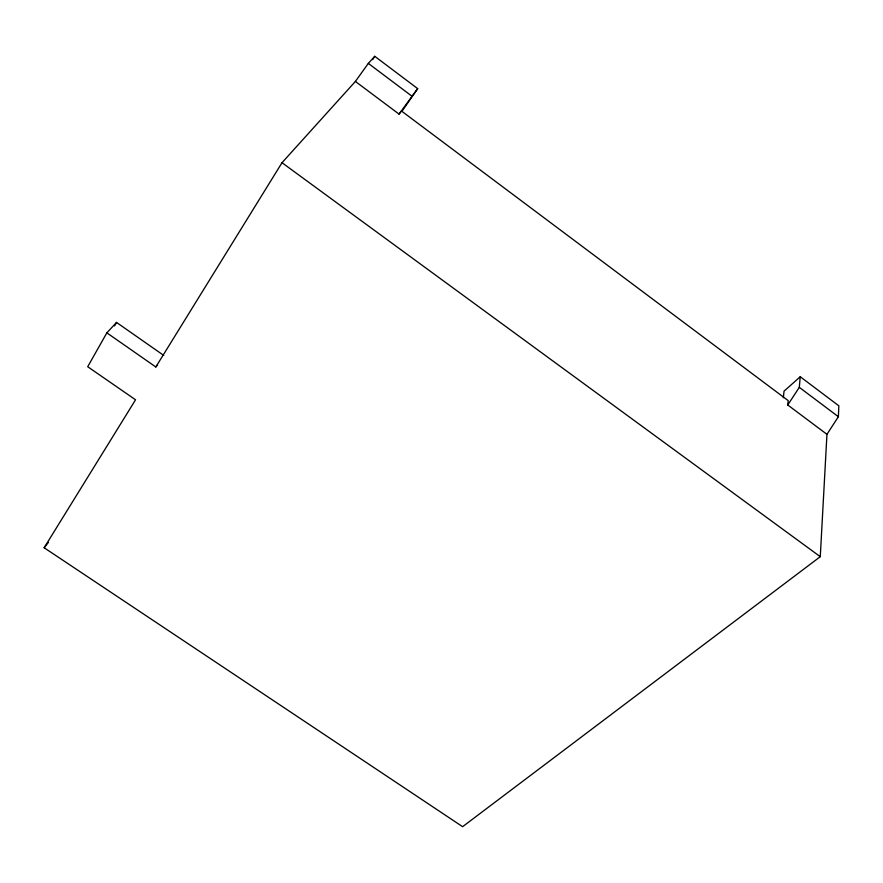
<?xml version="1.0" encoding="UTF-8"?>
<svg xmlns="http://www.w3.org/2000/svg" width="883" height="883" viewBox="0 0 883 883"><rect width="100%" height="100%" fill="white"/><g stroke="black" fill="none" stroke-linecap="round" stroke-linejoin="round"><path stroke-width="1.32" d="M163.719 355.408L116.534 322.427L106.854 332.847L87.715 366.721L135.552 399.789L44.15 547.758L462.604 826.687L820.274 556.687L826.952 434.315L838.375 416.721L838.85 405.816L800.241 376.743L784.038 391.169L783.342 397.736M826.952 434.315L787.757 404.977L799.303 387.35L800.241 376.743M787.757 404.977L788.199 400.617L401.467 111.004L399.039 114.106L355.396 81.446L282.008 162.715L155.827 366.975L106.854 332.847M114.547 325.915L116.534 322.427M372.637 59.658L374.756 56.313L417.681 88.631L401.964 111.269M399.039 114.106L417.681 88.631M355.396 81.446L368.321 63.399L374.756 56.313M44.15 547.758L48.388 542.449M155.827 366.975L157.472 365.01M282.008 162.715L820.274 556.687M368.321 63.399L411.82 96.092M799.303 387.35L838.375 416.721"/></g></svg>
